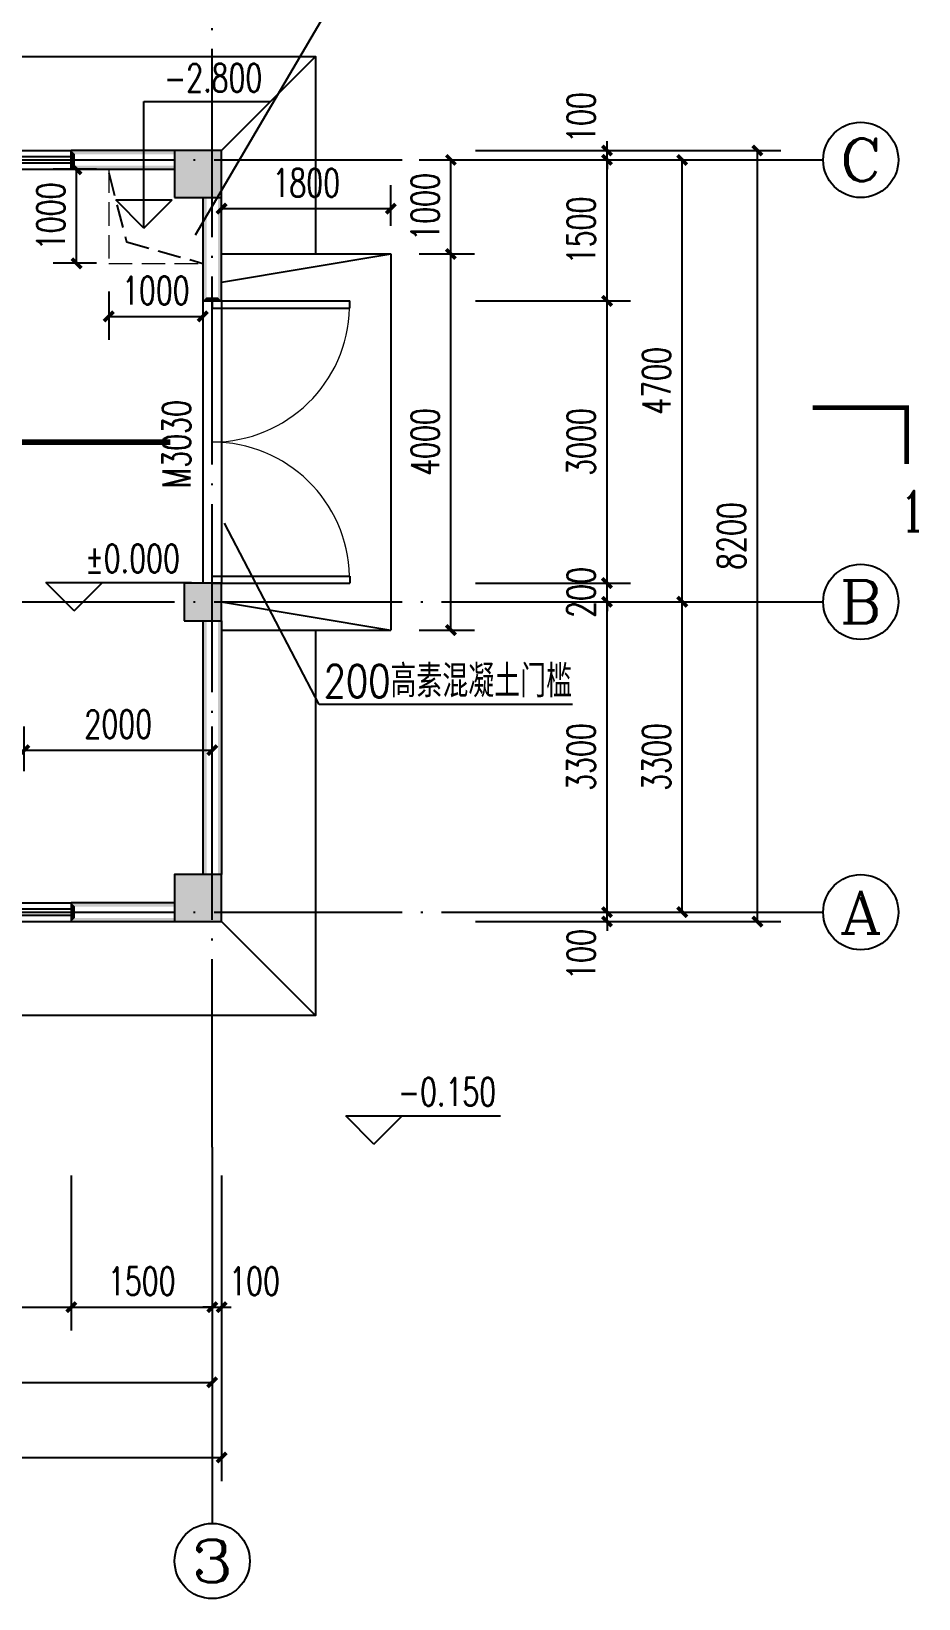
# Model space of a CAD drawing. Extents: x 5191187 to 5306989, y -468291 to -238224.
# Drawn here: x 5243652 to 5253093, y -389659 to -372992 of the extents above; entities that cross this region are included whole.
import ezdxf
from ezdxf.enums import TextEntityAlignment as Align

# ---------------------------------------------------------------- set-up
doc = ezdxf.new("R2010")
doc.units = 0
doc.header["$LTSCALE"] = 1000
doc.header["$MEASUREMENT"] = 0
doc.linetypes.add('DASH', pattern=[0.35, 0.25, -0.1])
doc.linetypes.add('DOTE', pattern=[2.42, 2, -0.2, 0.02, -0.2])
doc.layers.get('0').update_dxf_attribs({"linetype": 'CONTINUOUS'})
doc.layers.get('Defpoints').update_dxf_attribs({"linetype": 'CONTINUOUS'})
doc.layers.add('01粗实线', color=7, linetype='CONTINUOUS', lineweight=15)
for name, color, linetype in [('AXIS', 3, 'CONTINUOUS'), ('AXIS_TEXT', 7, 'CONTINUOUS'), ('COLUMN', 9, 'CONTINUOUS'), ('DIM_ELEV', 3, 'CONTINUOUS'), ('DIM_SYMB', 3, 'CONTINUOUS'), ('DOTE', 252, 'CONTINUOUS'), ('PUB_DIM', 3, 'CONTINUOUS'), ('PUB_HATCH', 8, 'CONTINUOUS'), ('PUB_TEXT', 7, 'CONTINUOUS'), ('PUB_WALL', 9, 'CONTINUOUS'), ('STAIR', 5, 'CONTINUOUS'), ('WALL', 2, 'CONTINUOUS'), ('WINDOW', 4, 'CONTINUOUS'), ('WINDOW_TEXT', 7, 'CONTINUOUS')]:
    doc.layers.add(name, color=color, linetype=linetype)
doc.styles.add('_HZTXT', font='txt.shx', dxfattribs={"width": 0.8, "bigfont": 'HZTXT.shx'})
doc.styles.add('_TCH_AXIS', font='COMPLEX', dxfattribs={"bigfont": 'GBCBIG'})
doc.styles.add('_TCH_DIM', font='SIMPLEX', dxfattribs={"bigfont": 'GBCBIG'})
doc.styles.add('_TCH_DIM_T3', font='SIMPLEX', dxfattribs={"width": 0.705882, "bigfont": 'GBCBIG'})
doc.styles.add('_TCH_LABEL', font='COMPLEX', dxfattribs={"bigfont": 'GBCBIG'})
doc.styles.add('_TCH_WINDOW', font='SIMPLEX', dxfattribs={"height": 3.5, "bigfont": 'GBCBIG'})
doc.styles.add('COMPLEX', font='COMPLEX')
doc.dimstyles.new('_TCH_ARCH&&100', dxfattribs={"dimtxt": 297.5, "dimasz": 100, "dimexe": 250, "dimexo": 300, "dimgap": 126.25, "dimtad": 1, "dimdec": 0, "dimzin": 0, "dimdsep": 46, "dimtxsty": '_TCH_DIM_T3', "dimblk": 'ARCHTICK', "dimcen": 0.09, "dimclrt": 7, "dimazin": 2, "dimtfac": 1, "dimtdec": 0, "dimtix": 1, "dimtmove": 2, "dimatfit": 3, "dimfxl": 0, "dimtolj": 1, "dimtzin": 0, "dimarcsym": 0})

# ---------------------------------------------------------------- blocks, each defined once
blk = doc.blocks.new('_FZH')
blk.add_lwpolyline([(-0.5, -0.5), (0.5, -0.5), (0.5, 0.5), (-0.5, 0.5)], close=True)
at = {"layer": 'PUB_HATCH'}
blk.add_solid([(-0.5, -0.5), (0.5, -0.5), (-0.5, 0.5), (0.5, 0.5)], dxfattribs=at)
blk = doc.blocks.new('_ArchTick')
at = {"color": 0, "linetype": 'ByBlock', "const_width": 0.4}
blk.add_lwpolyline([(-0.5, -0.5), (0.5, 0.5)], dxfattribs=at)
blk = doc.blocks.new('*D33')
at = {"layer": 'Defpoints', "color": 0}
for p in [(5244477, -375459), (5245477, -375459), (5245477, -376024)]:
    blk.add_point(p, dxfattribs=at)
at = {"layer": 'PUB_DIM', "color": 0, "lineweight": -2}
for p, q in [((5244477, -375759), (5244477, -376274)), ((5245477, -375759), (5245477, -376274)), ((5244477, -376024), (5245477, -376024))]:
    blk.add_line(p, q, dxfattribs=at)
at = {"layer": 'PUB_DIM', "color": 0, "lineweight": -2, "xscale": 100, "yscale": 100, "zscale": 100, "rotation": 180}
blk.add_blockref('_ArchTick', (5244477, -376024), dxfattribs=at)
at = {"layer": 'PUB_DIM', "color": 0, "lineweight": -2, "xscale": 100, "yscale": 100, "zscale": 100}
blk.add_blockref('_ArchTick', (5245477, -376024), dxfattribs=at)
at = {"layer": 'PUB_DIM', "color": 7, "insert": (5244977, -375749), "char_height": 297.5, "attachment_point": 5, "style": '_TCH_DIM_T3'}
blk.add_mtext('\\A1;1000', dxfattribs=at)
blk = doc.blocks.new('*D34')
at = {"layer": 'Defpoints', "color": 0}
for p in [(5244134, -374459), (5244644, -374459), (5244644, -375459)]:
    blk.add_point(p, dxfattribs=at)
at = {"layer": 'PUB_DIM', "color": 0, "lineweight": -2}
for p, q in [((5244344, -374459), (5243884, -374459)), ((5244134, -375459), (5244134, -374459)), ((5244344, -375459), (5243884, -375459))]:
    blk.add_line(p, q, dxfattribs=at)
at = {"layer": 'PUB_DIM', "color": 0, "lineweight": -2, "xscale": 100, "yscale": 100, "zscale": 100}
for p, rotation in [((5244134, -374459), 90), ((5244134, -375459), 270)]:
    blk.add_blockref('_ArchTick', p, dxfattribs=dict(at, rotation=rotation))
at = {"layer": 'PUB_DIM', "color": 7, "insert": (5243859, -374959), "char_height": 297.5, "attachment_point": 5, "rotation": 90, "style": '_TCH_DIM_T3'}
blk.add_mtext('\\A1;1000', dxfattribs=at)
blk = doc.blocks.new('*D39')
at = {"layer": 'Defpoints', "color": 0}
for p in [(5245577, -380636), (5243577, -381159), (5245577, -381159)]:
    blk.add_point(p, dxfattribs=at)
at = {"layer": 'PUB_DIM', "color": 0, "lineweight": -2}
for p, q in [((5243577, -380859), (5243577, -380386)), ((5245577, -380859), (5245577, -380386)), ((5243577, -380636), (5245577, -380636))]:
    blk.add_line(p, q, dxfattribs=at)
at = {"layer": 'PUB_DIM', "color": 0, "lineweight": -2, "xscale": 100, "yscale": 100, "zscale": 100, "rotation": 180}
blk.add_blockref('_ArchTick', (5243577, -380636), dxfattribs=at)
at = {"layer": 'PUB_DIM', "color": 0, "lineweight": -2, "xscale": 100, "yscale": 100, "zscale": 100}
blk.add_blockref('_ArchTick', (5245577, -380636), dxfattribs=at)
at = {"layer": 'PUB_DIM', "color": 7, "insert": (5244577, -380361), "char_height": 297.5, "attachment_point": 5, "style": '_TCH_DIM_T3'}
blk.add_mtext('\\A1;2000', dxfattribs=at)
blk = doc.blocks.new('*D68')
at = {"layer": 'Defpoints', "color": 0}
for p in [(5247477, -374877), (5245677, -375359), (5247477, -375359)]:
    blk.add_point(p, dxfattribs=at)
at = {"layer": 'PUB_DIM', "color": 0, "lineweight": -2}
for p, q in [((5245677, -375059), (5245677, -374627)), ((5247477, -375059), (5247477, -374627)), ((5245677, -374877), (5247477, -374877))]:
    blk.add_line(p, q, dxfattribs=at)
at = {"layer": 'PUB_DIM', "color": 0, "lineweight": -2, "xscale": 100, "yscale": 100, "zscale": 100, "rotation": 180}
blk.add_blockref('_ArchTick', (5245677, -374877), dxfattribs=at)
at = {"layer": 'PUB_DIM', "color": 0, "lineweight": -2, "xscale": 100, "yscale": 100, "zscale": 100}
blk.add_blockref('_ArchTick', (5247477, -374877), dxfattribs=at)
at = {"layer": 'PUB_DIM', "color": 7, "insert": (5246577, -374602), "char_height": 297.5, "attachment_point": 5, "style": '_TCH_DIM_T3'}
blk.add_mtext('\\A1;1800', dxfattribs=at)
blk = doc.blocks.new('*D69')
at = {"layer": 'Defpoints', "color": 0}
for p in [(5247477, -375359), (5248116, -375359), (5247477, -379359)]:
    blk.add_point(p, dxfattribs=at)
at = {"layer": 'PUB_DIM', "color": 0, "lineweight": -2}
for p, q in [((5247777, -375359), (5248366, -375359)), ((5248116, -379359), (5248116, -375359)), ((5247777, -379359), (5248366, -379359))]:
    blk.add_line(p, q, dxfattribs=at)
at = {"layer": 'PUB_DIM', "color": 0, "lineweight": -2, "xscale": 100, "yscale": 100, "zscale": 100}
for p, rotation in [((5248116, -375359), 90), ((5248116, -379359), 270)]:
    blk.add_blockref('_ArchTick', p, dxfattribs=dict(at, rotation=rotation))
at = {"layer": 'PUB_DIM', "color": 7, "insert": (5247841, -377359), "char_height": 297.5, "attachment_point": 5, "rotation": 90, "style": '_TCH_DIM_T3'}
blk.add_mtext('\\A1;4000', dxfattribs=at)
blk = doc.blocks.new('*D70')
at = {"layer": 'Defpoints', "color": 0}
for p in [(5247477, -374359), (5248116, -374359), (5247477, -375359)]:
    blk.add_point(p, dxfattribs=at)
at = {"layer": 'PUB_DIM', "color": 0, "lineweight": -2}
for p, q in [((5247777, -374359), (5248366, -374359)), ((5248116, -375359), (5248116, -374359)), ((5247777, -375359), (5248366, -375359))]:
    blk.add_line(p, q, dxfattribs=at)
at = {"layer": 'PUB_DIM', "color": 0, "lineweight": -2, "xscale": 100, "yscale": 100, "zscale": 100}
for p, rotation in [((5248116, -374359), 90), ((5248116, -375359), 270)]:
    blk.add_blockref('_ArchTick', p, dxfattribs=dict(at, rotation=rotation))
at = {"layer": 'PUB_DIM', "color": 7, "insert": (5247841, -374859), "char_height": 297.5, "attachment_point": 5, "rotation": 90, "style": '_TCH_DIM_T3'}
blk.add_mtext('\\A1;1000', dxfattribs=at)
blk = doc.blocks.new('*D71')
at = {"layer": 'Defpoints', "color": 0}
for p in [(5248077, -374259), (5249777, -374259), (5248077, -374359)]:
    blk.add_point(p, dxfattribs=at)
at = {"layer": 'PUB_DIM', "color": 0, "lineweight": -2}
for p, q in [((5249777, -374259), (5249777, -374159)), ((5248377, -374259), (5250027, -374259)), ((5249777, -374359), (5249777, -374259)), ((5248377, -374359), (5250027, -374359)), ((5249777, -374359), (5249777, -374459))]:
    blk.add_line(p, q, dxfattribs=at)
at = {"layer": 'PUB_DIM', "color": 0, "lineweight": -2, "xscale": 100, "yscale": 100, "zscale": 100}
for p, rotation in [((5249777, -374259), 270), ((5249777, -374359), 90)]:
    blk.add_blockref('_ArchTick', p, dxfattribs=dict(at, rotation=rotation))
at = {"layer": 'PUB_DIM', "color": 7, "insert": (5249502, -373909), "char_height": 297.5, "attachment_point": 5, "rotation": 90, "style": '_TCH_DIM_T3'}
blk.add_mtext('\\A1;100', dxfattribs=at)
blk = doc.blocks.new('*D72')
at = {"layer": 'Defpoints', "color": 0}
for p in [(5248077, -374359), (5249777, -374359), (5248077, -375859)]:
    blk.add_point(p, dxfattribs=at)
at = {"layer": 'PUB_DIM', "color": 0, "lineweight": -2}
for p, q in [((5248377, -374359), (5250027, -374359)), ((5249777, -375859), (5249777, -374359)), ((5248377, -375859), (5250027, -375859))]:
    blk.add_line(p, q, dxfattribs=at)
at = {"layer": 'PUB_DIM', "color": 0, "lineweight": -2, "xscale": 100, "yscale": 100, "zscale": 100}
for p, rotation in [((5249777, -374359), 90), ((5249777, -375859), 270)]:
    blk.add_blockref('_ArchTick', p, dxfattribs=dict(at, rotation=rotation))
at = {"layer": 'PUB_DIM', "color": 7, "insert": (5249502, -375109), "char_height": 297.5, "attachment_point": 5, "rotation": 90, "style": '_TCH_DIM_T3'}
blk.add_mtext('\\A1;1500', dxfattribs=at)
blk = doc.blocks.new('*D73')
at = {"layer": 'Defpoints', "color": 0}
for p in [(5248077, -375859), (5249777, -375859), (5248077, -378859)]:
    blk.add_point(p, dxfattribs=at)
at = {"layer": 'PUB_DIM', "color": 0, "lineweight": -2}
for p, q in [((5248377, -375859), (5250027, -375859)), ((5249777, -378859), (5249777, -375859)), ((5248377, -378859), (5250027, -378859))]:
    blk.add_line(p, q, dxfattribs=at)
at = {"layer": 'PUB_DIM', "color": 0, "lineweight": -2, "xscale": 100, "yscale": 100, "zscale": 100}
for p, rotation in [((5249777, -375859), 90), ((5249777, -378859), 270)]:
    blk.add_blockref('_ArchTick', p, dxfattribs=dict(at, rotation=rotation))
at = {"layer": 'PUB_DIM', "color": 7, "insert": (5249502, -377359), "char_height": 297.5, "attachment_point": 5, "rotation": 90, "style": '_TCH_DIM_T3'}
blk.add_mtext('\\A1;3000', dxfattribs=at)
blk = doc.blocks.new('*D74')
at = {"layer": 'Defpoints', "color": 0}
for p in [(5248077, -378859), (5249777, -378859), (5248077, -379059)]:
    blk.add_point(p, dxfattribs=at)
at = {"layer": 'PUB_DIM', "color": 0, "lineweight": -2}
for p, q in [((5249777, -378859), (5249777, -378759)), ((5248377, -378859), (5250027, -378859)), ((5249777, -379059), (5249777, -378859)), ((5248377, -379059), (5250027, -379059)), ((5249777, -379059), (5249777, -379159))]:
    blk.add_line(p, q, dxfattribs=at)
at = {"layer": 'PUB_DIM', "color": 0, "lineweight": -2, "xscale": 100, "yscale": 100, "zscale": 100}
for p, rotation in [((5249777, -378859), 270), ((5249777, -379059), 90)]:
    blk.add_blockref('_ArchTick', p, dxfattribs=dict(at, rotation=rotation))
at = {"layer": 'PUB_DIM', "color": 7, "insert": (5249502, -378959), "char_height": 297.5, "attachment_point": 5, "rotation": 90, "style": '_TCH_DIM_T3'}
blk.add_mtext('\\A1;200', dxfattribs=at)
blk = doc.blocks.new('*D75')
at = {"layer": 'Defpoints', "color": 0}
for p in [(5248077, -379059), (5249777, -379059), (5248077, -382359)]:
    blk.add_point(p, dxfattribs=at)
at = {"layer": 'PUB_DIM', "color": 0, "lineweight": -2}
for p, q in [((5248377, -379059), (5250027, -379059)), ((5249777, -382359), (5249777, -379059)), ((5248377, -382359), (5250027, -382359))]:
    blk.add_line(p, q, dxfattribs=at)
at = {"layer": 'PUB_DIM', "color": 0, "lineweight": -2, "xscale": 100, "yscale": 100, "zscale": 100}
for p, rotation in [((5249777, -379059), 90), ((5249777, -382359), 270)]:
    blk.add_blockref('_ArchTick', p, dxfattribs=dict(at, rotation=rotation))
at = {"layer": 'PUB_DIM', "color": 7, "insert": (5249502, -380709), "char_height": 297.5, "attachment_point": 5, "rotation": 90, "style": '_TCH_DIM_T3'}
blk.add_mtext('\\A1;3300', dxfattribs=at)
blk = doc.blocks.new('*D76')
at = {"layer": 'Defpoints', "color": 0}
for p in [(5248077, -382359), (5248077, -382459), (5249777, -382359)]:
    blk.add_point(p, dxfattribs=at)
at = {"layer": 'PUB_DIM', "color": 0, "lineweight": -2}
for p, q in [((5249777, -382359), (5249777, -382259)), ((5248377, -382359), (5250027, -382359)), ((5248377, -382459), (5250027, -382459)), ((5249777, -382459), (5249777, -382359)), ((5249777, -382459), (5249777, -382559))]:
    blk.add_line(p, q, dxfattribs=at)
at = {"layer": 'PUB_DIM', "color": 0, "lineweight": -2, "xscale": 100, "yscale": 100, "zscale": 100}
for p, rotation in [((5249777, -382359), 270), ((5249777, -382459), 90)]:
    blk.add_blockref('_ArchTick', p, dxfattribs=dict(at, rotation=rotation))
at = {"layer": 'PUB_DIM', "color": 7, "insert": (5249502, -382809), "char_height": 297.5, "attachment_point": 5, "rotation": 90, "style": '_TCH_DIM_T3'}
blk.add_mtext('\\A1;100', dxfattribs=at)
blk = doc.blocks.new('*D82')
at = {"layer": 'Defpoints', "color": 0}
for p in [(5241077, -384859), (5244077, -384859), (5244077, -386559)]:
    blk.add_point(p, dxfattribs=at)
at = {"layer": 'PUB_DIM', "color": 0, "lineweight": -2}
for p, q in [((5241077, -385159), (5241077, -386809)), ((5244077, -385159), (5244077, -386809)), ((5241077, -386559), (5244077, -386559))]:
    blk.add_line(p, q, dxfattribs=at)
at = {"layer": 'PUB_DIM', "color": 0, "lineweight": -2, "xscale": 100, "yscale": 100, "zscale": 100, "rotation": 180}
blk.add_blockref('_ArchTick', (5241077, -386559), dxfattribs=at)
at = {"layer": 'PUB_DIM', "color": 0, "lineweight": -2, "xscale": 100, "yscale": 100, "zscale": 100}
blk.add_blockref('_ArchTick', (5244077, -386559), dxfattribs=at)
at = {"layer": 'PUB_DIM', "color": 7, "insert": (5242577, -386284), "char_height": 297.5, "attachment_point": 5, "style": '_TCH_DIM_T3'}
blk.add_mtext('\\A1;3000', dxfattribs=at)
blk = doc.blocks.new('*D83')
at = {"layer": 'Defpoints', "color": 0}
for p in [(5244077, -384859), (5245577, -384859), (5245577, -386559)]:
    blk.add_point(p, dxfattribs=at)
at = {"layer": 'PUB_DIM', "color": 0, "lineweight": -2}
for p, q in [((5244077, -385159), (5244077, -386809)), ((5245577, -385159), (5245577, -386809)), ((5244077, -386559), (5245577, -386559))]:
    blk.add_line(p, q, dxfattribs=at)
at = {"layer": 'PUB_DIM', "color": 0, "lineweight": -2, "xscale": 100, "yscale": 100, "zscale": 100, "rotation": 180}
blk.add_blockref('_ArchTick', (5244077, -386559), dxfattribs=at)
at = {"layer": 'PUB_DIM', "color": 0, "lineweight": -2, "xscale": 100, "yscale": 100, "zscale": 100}
blk.add_blockref('_ArchTick', (5245577, -386559), dxfattribs=at)
at = {"layer": 'PUB_DIM', "color": 7, "insert": (5244827, -386284), "char_height": 297.5, "attachment_point": 5, "style": '_TCH_DIM_T3'}
blk.add_mtext('\\A1;1500', dxfattribs=at)
blk = doc.blocks.new('*D84')
at = {"layer": 'Defpoints', "color": 0}
for p in [(5245577, -384859), (5245677, -384859), (5245677, -386559)]:
    blk.add_point(p, dxfattribs=at)
at = {"layer": 'PUB_DIM', "color": 0, "lineweight": -2}
for p, q in [((5245577, -385159), (5245577, -386809)), ((5245677, -385159), (5245677, -386809)), ((5245577, -386559), (5245477, -386559)), ((5245577, -386559), (5245677, -386559)), ((5245677, -386559), (5245777, -386559))]:
    blk.add_line(p, q, dxfattribs=at)
at = {"layer": 'PUB_DIM', "color": 0, "lineweight": -2, "xscale": 100, "yscale": 100, "zscale": 100}
blk.add_blockref('_ArchTick', (5245577, -386559), dxfattribs=at)
at = {"layer": 'PUB_DIM', "color": 0, "lineweight": -2, "xscale": 100, "yscale": 100, "zscale": 100, "rotation": 180}
blk.add_blockref('_ArchTick', (5245677, -386559), dxfattribs=at)
at = {"layer": 'PUB_DIM', "color": 7, "insert": (5246027, -386284), "char_height": 297.5, "attachment_point": 5, "style": '_TCH_DIM_T3'}
blk.add_mtext('\\A1;100', dxfattribs=at)
blk = doc.blocks.new('$TCHSYS$WIN2D')
for p, q in [((-0.5, 0.5), (0.5, 0.5)), ((-0.5, 0.5), (-0.5, -0.5)), ((0.5, 0.5), (0.5, -0.5)), ((0.5, 0.1667), (-0.5, 0.1667)), ((0.5, -0.1667), (-0.5, -0.1667)), ((-0.5, -0.5), (0.5, -0.5))]:
    blk.add_line(p, q)
blk = doc.blocks.new('$DorLib2D$00000002')
for p, q in [((-0.5, 0), (-0.5, 0.4875)), ((-0.475, 0.4875), (-0.5, 0.4875)), ((-0.475, 0), (-0.475, 0.4875)), ((0.475, 0), (0.475, 0.4875)), ((0.475, 0.4875), (0.5, 0.4875)), ((0.5, 0), (0.5, 0.4875)), ((-0.5, 0), (-0.475, 0)), ((0.5, 0), (0.475, 0))]:
    blk.add_line(p, q)
at = {"lineweight": 13}
for centre, start, end in [((-0.4875, 0), 0, 88.5307), ((0.4875, 0), 91.4693, 180)]:
    blk.add_arc(centre, 0.4875, start, end, dxfattribs=at)
blk = doc.blocks.new('*D216')
at = {"layer": 'AXIS', "color": 0, "lineweight": -2}
for p, q in [((5248377, -379059), (5250827, -379059)), ((5250577, -382359), (5250577, -379059)), ((5248377, -382359), (5250827, -382359))]:
    blk.add_line(p, q, dxfattribs=at)
at = {"layer": 'Defpoints', "color": 0}
for p in [(5248077, -379059), (5250577, -379059), (5248077, -382359)]:
    blk.add_point(p, dxfattribs=at)
at = {"layer": 'AXIS', "color": 0, "lineweight": -2, "xscale": 100, "yscale": 100, "zscale": 100}
for p, rotation in [((5250577, -379059), 90), ((5250577, -382359), 270)]:
    blk.add_blockref('_ArchTick', p, dxfattribs=dict(at, rotation=rotation))
at = {"layer": 'AXIS', "color": 7, "insert": (5250302, -380709), "char_height": 297.5, "attachment_point": 5, "rotation": 90, "style": '_TCH_DIM_T3'}
blk.add_mtext('\\A1;3300', dxfattribs=at)
blk = doc.blocks.new('*D217')
at = {"layer": 'AXIS', "color": 0, "lineweight": -2}
for p, q in [((5248377, -374359), (5250827, -374359)), ((5250577, -379059), (5250577, -374359)), ((5248377, -379059), (5250827, -379059))]:
    blk.add_line(p, q, dxfattribs=at)
at = {"layer": 'Defpoints', "color": 0}
for p in [(5248077, -374359), (5250577, -374359), (5248077, -379059)]:
    blk.add_point(p, dxfattribs=at)
at = {"layer": 'AXIS', "color": 0, "lineweight": -2, "xscale": 100, "yscale": 100, "zscale": 100}
for p, rotation in [((5250577, -374359), 90), ((5250577, -379059), 270)]:
    blk.add_blockref('_ArchTick', p, dxfattribs=dict(at, rotation=rotation))
at = {"layer": 'AXIS', "color": 7, "insert": (5250302, -376709), "char_height": 297.5, "attachment_point": 5, "rotation": 90, "style": '_TCH_DIM_T3'}
blk.add_mtext('\\A1;4700', dxfattribs=at)
blk = doc.blocks.new('*D218')
at = {"layer": 'AXIS', "color": 0, "lineweight": -2}
for p, q in [((5248377, -374259), (5251627, -374259)), ((5251377, -382459), (5251377, -374259)), ((5248377, -382459), (5251627, -382459))]:
    blk.add_line(p, q, dxfattribs=at)
at = {"layer": 'Defpoints', "color": 0}
for p in [(5248077, -374259), (5251377, -374259), (5248077, -382459)]:
    blk.add_point(p, dxfattribs=at)
at = {"layer": 'AXIS', "color": 0, "lineweight": -2, "xscale": 100, "yscale": 100, "zscale": 100}
for p, rotation in [((5251377, -374259), 90), ((5251377, -382459), 270)]:
    blk.add_blockref('_ArchTick', p, dxfattribs=dict(at, rotation=rotation))
at = {"layer": 'AXIS', "color": 7, "insert": (5251102, -378359), "char_height": 297.5, "attachment_point": 5, "rotation": 90, "style": '_TCH_DIM_T3'}
blk.add_mtext('\\A1;8200', dxfattribs=at)
blk = doc.blocks.new('_AXISO')
blk.add_circle((0, 0), 0.5)
at = {"layer": 'AXIS_TEXT', "style": 'COMPLEX', "width": 1.041667}
blk.add_attdef('A', text='', height=0.56, dxfattribs=at).set_placement((-0.25, -0.28), (0.25, -0.28), align=Align.FIT)
blk = doc.blocks.new('*D226')
at = {"layer": 'AXIS', "color": 0, "lineweight": -2}
for p, q in [((5239577, -385159), (5239577, -387609)), ((5245577, -385159), (5245577, -387609)), ((5239577, -387359), (5245577, -387359))]:
    blk.add_line(p, q, dxfattribs=at)
at = {"layer": 'Defpoints', "color": 0}
for p in [(5239577, -384859), (5245577, -384859), (5245577, -387359)]:
    blk.add_point(p, dxfattribs=at)
at = {"layer": 'AXIS', "color": 0, "lineweight": -2, "xscale": 100, "yscale": 100, "zscale": 100, "rotation": 180}
blk.add_blockref('_ArchTick', (5239577, -387359), dxfattribs=at)
at = {"layer": 'AXIS', "color": 0, "lineweight": -2, "xscale": 100, "yscale": 100, "zscale": 100}
blk.add_blockref('_ArchTick', (5245577, -387359), dxfattribs=at)
at = {"layer": 'AXIS', "color": 7, "insert": (5242577, -387084), "char_height": 297.5, "attachment_point": 5, "style": '_TCH_DIM_T3'}
blk.add_mtext('\\A1;6000', dxfattribs=at)
blk = doc.blocks.new('*D227')
at = {"layer": 'AXIS', "color": 0, "lineweight": -2}
for p, q in [((5233477, -385159), (5233477, -388409)), ((5245677, -385159), (5245677, -388409)), ((5233477, -388159), (5245677, -388159))]:
    blk.add_line(p, q, dxfattribs=at)
at = {"layer": 'Defpoints', "color": 0}
for p in [(5233477, -384859), (5245677, -384859), (5245677, -388159)]:
    blk.add_point(p, dxfattribs=at)
at = {"layer": 'AXIS', "color": 0, "lineweight": -2, "xscale": 100, "yscale": 100, "zscale": 100, "rotation": 180}
blk.add_blockref('_ArchTick', (5233477, -388159), dxfattribs=at)
at = {"layer": 'AXIS', "color": 0, "lineweight": -2, "xscale": 100, "yscale": 100, "zscale": 100}
blk.add_blockref('_ArchTick', (5245677, -388159), dxfattribs=at)
at = {"layer": 'AXIS', "color": 7, "insert": (5239577, -387884), "char_height": 297.5, "attachment_point": 5, "style": '_TCH_DIM_T3'}
blk.add_mtext('\\A1;12200', dxfattribs=at)

msp = doc.modelspace()

# ---------------------------------------------------------------- hatches: boundary and pattern name
at = {"layer": 'PUB_WALL'}
for points in [[(5245176.8, -374299.3), (5245176.8, -374259.3), (5244076.8, -374259.3), (5244116.8, -374299.3)], [(5244076.8, -374259.3), (5244076.8, -374459.3), (5244116.8, -374419.3), (5244116.8, -374299.3)], [(5245676.8, -374259.3), (5245176.8, -374259.3), (5245216.8, -374299.3), (5245636.8, -374299.3)], [(5245176.8, -374259.3), (5245176.8, -374759.3), (5245216.8, -374719.3), (5245216.8, -374299.3)], [(5245676.8, -374759.3), (5245676.8, -374259.3), (5245636.8, -374299.3), (5245636.8, -374719.3)], [(5245176.8, -374459.3), (5245176.8, -374419.3), (5244116.8, -374419.3), (5244076.8, -374459.3)], [(5245176.8, -374759.3), (5245676.8, -374759.3), (5245636.8, -374719.3), (5245216.8, -374719.3)], [(5245516.8, -374759.3), (5245476.8, -374759.3), (5245476.8, -375859.3), (5245516.8, -375819.3)], [(5245676.8, -374759.3), (5245636.8, -374759.3), (5245636.8, -375819.3), (5245676.8, -375859.3)], [(5245476.8, -375859.3), (5245676.8, -375859.3), (5245636.8, -375819.3), (5245516.8, -375819.3)], [(5245676.8, -378859.3), (5245276.8, -378859.3), (5245316.8, -378899.3), (5245636.8, -378899.3)], [(5245276.8, -378859.3), (5245276.8, -379259.3), (5245316.8, -379219.3), (5245316.8, -378899.3)], [(5245676.8, -379259.3), (5245676.8, -378859.3), (5245636.8, -378899.3), (5245636.8, -379219.3)], [(5245276.8, -379259.3), (5245676.8, -379259.3), (5245636.8, -379219.3), (5245316.8, -379219.3)], [(5245476.8, -381959.3), (5245516.8, -381959.3), (5245516.8, -379259.3), (5245476.8, -379259.3)], [(5245636.8, -381959.3), (5245676.8, -381959.3), (5245676.8, -379259.3), (5245636.8, -379259.3)], [(5245676.8, -381959.3), (5245176.8, -381959.3), (5245216.8, -381999.3), (5245636.8, -381999.3)], [(5245176.8, -381959.3), (5245176.8, -382459.3), (5245216.8, -382419.3), (5245216.8, -381999.3)], [(5245676.8, -382459.3), (5245676.8, -381959.3), (5245636.8, -381999.3), (5245636.8, -382419.3)], [(5245176.8, -382299.3), (5245176.8, -382259.3), (5244076.8, -382259.3), (5244116.8, -382299.3)], [(5244076.8, -382259.3), (5244076.8, -382459.3), (5244116.8, -382419.3), (5244116.8, -382299.3)], [(5245176.8, -382459.3), (5245176.8, -382419.3), (5244116.8, -382419.3), (5244076.8, -382459.3)], [(5245176.8, -382459.3), (5245676.8, -382459.3), (5245636.8, -382419.3), (5245216.8, -382419.3)]]:
    msp.add_hatch(color=0, dxfattribs=at).paths.add_polyline_path(points)

# ---------------------------------------------------------------- linework, layer by layer
at = {"linetype": 'DASH', "lineweight": -2}
for p, q in [((5244476.8, -374496.8), (5244663.3, -375229.7)), ((5244663.3, -375229.7), (5245476.8, -375459.3))]:
    msp.add_line(p, q, dxfattribs=at)
at = {"layer": '01粗实线', "linetype": 'DASH'}
for p, q in [((5244476.8, -374459.3), (5244476.8, -375459.3)), ((5244476.8, -375459.3), (5245476.8, -375459.3))]:
    msp.add_line(p, q, dxfattribs=at)
at = {"layer": 'AXIS', "color": 0}
for p, q in [((5248076.8, -374359.3), (5252076.8, -374359.3)), ((5248076.8, -379059.3), (5252076.8, -379059.3)), ((5248076.8, -382359.3), (5252076.8, -382359.3)), ((5245576.8, -384859.3), (5245576.8, -388859.3))]:
    msp.add_line(p, q, dxfattribs=at)
at = {"layer": 'DIM_ELEV'}
for p, q in [((5244850.5, -375084.7), (5244850.5, -373738.7)), ((5244850.5, -373738.7), (5246196, -373738.7)), ((5244850.5, -375084.7), (5244550.5, -374784.7)), ((5244550.5, -374784.7), (5245150.5, -374784.7)), ((5244850.5, -375084.7), (5245150.5, -374784.7)), ((5244107.9, -379153.1), (5243807.9, -378853.1)), ((5243807.9, -378853.1), (5245355.2, -378853.1)), ((5244107.9, -379153.1), (5244407.9, -378853.1)), ((5247297.9, -384824.4), (5246997.9, -384524.4)), ((5246997.9, -384524.4), (5248643.4, -384524.4)), ((5247297.9, -384824.4), (5247597.9, -384524.4))]:
    msp.add_line(p, q, dxfattribs=at)
at = {"layer": 'DIM_SYMB', "color": 0, "const_width": 50}
msp.add_lwpolyline([(5251964.2, -376993.3), (5252964.2, -376993.3), (5252964.2, -377593.3)], dxfattribs=at)
at = {"layer": 'DOTE', "linetype": 'DOTE'}
for p, q in [((5245576.8, -384859.3), (5245576.8, -371859.3)), ((5231076.8, -374359.3), (5248076.8, -374359.3)), ((5231076.8, -379059.3), (5248076.8, -379059.3)), ((5231076.8, -382359.3), (5248076.8, -382359.3))]:
    msp.add_line(p, q, dxfattribs=at)
at = {"layer": 'DOTE', "linetype": 'DASH', "lineweight": -3, "ltscale": 5, "const_width": 60}
msp.add_lwpolyline([(5245129.6, -377359.3), (5233676.8, -377359.3)], dxfattribs=at)
at = {"layer": 'PUB_DIM'}
for p, q in [((5247120.1, -372224.7), (5245395.3, -375159.3)), ((5246713, -380149.8), (5245706.9, -378223.2)), ((5249410.7, -380149.8), (5246713, -380149.8))]:
    msp.add_line(p, q, dxfattribs=at)
at = {"layer": 'STAIR'}
for p, q in [((5246676.8, -373259.3), (5245676.8, -374259.3)), ((5245676.8, -375659.3), (5247476.8, -375359.3)), ((5245676.8, -375359.3), (5247476.8, -375359.3)), ((5247476.8, -375359.3), (5247476.8, -379359.3)), ((5245676.8, -379059.3), (5247476.8, -379359.3)), ((5245676.8, -379359.3), (5247476.8, -379359.3)), ((5246676.8, -383459.3), (5245676.8, -382459.3))]:
    msp.add_line(p, q, dxfattribs=at)
msp.add_lwpolyline([(5246676.8, -379359.3), (5246676.8, -383459.3), (5232476.8, -383459.3), (5232476.8, -373259.3), (5246676.8, -373259.3), (5246676.8, -375359.3)], dxfattribs=at)
at = {"layer": 'WALL', "color": 0}
for p, q in [((5245176.8, -374259.3), (5244076.8, -374259.3)), ((5244076.8, -374259.3), (5244076.8, -374459.3)), ((5244076.8, -374459.3), (5245176.8, -374459.3)), ((5245476.8, -374759.3), (5245476.8, -375859.3)), ((5245676.8, -375859.3), (5245676.8, -374759.3)), ((5245476.8, -375859.3), (5245676.8, -375859.3)), ((5245476.8, -379259.3), (5245476.8, -381959.3)), ((5245676.8, -379259.3), (5245676.8, -381959.3)), ((5245176.8, -382259.3), (5244076.8, -382259.3)), ((5244076.8, -382259.3), (5244076.8, -382459.3)), ((5244076.8, -382459.3), (5245176.8, -382459.3))]:
    msp.add_line(p, q, dxfattribs=at)
at = {"layer": 'WINDOW', "color": 0}
for p, q in [((5245476.8, -375859.3), (5245476.8, -378859.3)), ((5245676.8, -375859.3), (5245676.8, -378859.3))]:
    msp.add_line(p, q, dxfattribs=at)

# ---------------------------------------------------------------- block references
at = {"layer": 'AXIS', "color": 0}
ref = msp.add_blockref('_AXISO', (5252476.8, -374359.3), dxfattribs=dict(at, xscale=800, yscale=800, zscale=800))
ref.add_attrib('A', 'C', dxfattribs={"layer": 'AXIS_TEXT', "color": 0, "height": 452.5, "style": '_TCH_AXIS', "width": 1.4}).set_placement((5252250.5, -374585.6), (5252703, -374585.6), align=Align.FIT)
ref = msp.add_blockref('_AXISO', (5252476.8, -379059.3), dxfattribs=dict(at, xscale=800, yscale=800, zscale=800))
ref.add_attrib('A', 'B', dxfattribs={"layer": 'AXIS_TEXT', "color": 0, "height": 452.5, "style": '_TCH_AXIS', "width": 1.235294}).set_placement((5252250.5, -379285.6), (5252703, -379285.6), align=Align.FIT)
ref = msp.add_blockref('_AXISO', (5252476.8, -382359.3), dxfattribs=dict(at, xscale=800, yscale=800, zscale=800))
ref.add_attrib('A', 'A', dxfattribs={"layer": 'AXIS_TEXT', "color": 0, "height": 452.5, "style": '_TCH_AXIS', "width": 1.166667}).set_placement((5252250.5, -382585.6), (5252703, -382585.6), align=Align.FIT)
ref = msp.add_blockref('_AXISO', (5245576.8, -389259.3), dxfattribs=dict(at, xscale=800, yscale=800, zscale=800))
ref.add_attrib('A', '3', dxfattribs={"layer": 'AXIS_TEXT', "color": 0, "height": 452.5, "style": '_TCH_AXIS', "width": 1.5}).set_placement((5245350.5, -389485.6), (5245803, -389485.6), align=Align.FIT)
at = {"layer": 'COLUMN', "color": 0}
for p, xscale, yscale, zscale in [((5245426.8, -374509.3), 500, 500, 500), ((5245476.8, -379059.3), 400, 400, 400), ((5245426.8, -382209.3), 500, 500, 500)]:
    msp.add_blockref('_FZH', p, dxfattribs=dict(at, xscale=xscale, yscale=yscale, zscale=zscale))
at = {"layer": 'WINDOW', "color": 0}
ref = msp.add_blockref('$TCHSYS$WIN2D', (5242576.8, -374359.3), dxfattribs=dict(at, xscale=3000, yscale=-200, zscale=3000))
ref.add_attrib('A', 'XFC3016', (5241936.8, -374133.1), dxfattribs={"layer": 'WINDOW_TEXT', "color": 0, "height": 297.5, "style": '_TCH_WINDOW', "width": 0.705882})
ref = msp.add_blockref('$DorLib2D$00000002', (5245576.8, -377359.3), dxfattribs=dict(at, xscale=3000, yscale=3000, zscale=3000, rotation=269.999999999978))
ref.add_attrib('A', 'M3030', (5245345.6, -377849.3), dxfattribs={"layer": 'WINDOW_TEXT', "color": 0, "height": 297.5, "rotation": 90, "style": '_TCH_WINDOW', "width": 0.705882})
ref = msp.add_blockref('$TCHSYS$WIN2D', (5242576.8, -382359.3), dxfattribs=dict(at, xscale=3000, yscale=200, zscale=3000))
ref.add_attrib('A', 'XFC3016', (5241936.8, -382883.1), dxfattribs={"layer": 'WINDOW_TEXT', "color": 0, "height": 297.5, "style": '_TCH_WINDOW', "width": 0.705882})

# ---------------------------------------------------------------- texts
at = {"layer": 'PUB_DIM', "style": '_HZTXT', "width": 0.8}
msp.add_text('200高素混凝土门槛', height=344.83, dxfattribs=at).set_placement((5246763.6, -380074.4))
at = {"layer": 'PUB_TEXT', "style": '_TCH_DIM', "width": 0.705882}
for s, p in [('-2.800', (5245066, -373633.7)), ('%%P0.000', (5244225.2, -378748.1)), ('-0.150', (5247553.4, -384419.4))]:
    msp.add_text(s, height=297.5, dxfattribs=at).set_placement(p)
at = {"layer": 'PUB_TEXT', "color": 0, "style": '_TCH_LABEL', "width": 0.705882}
msp.add_text('1', height=425, dxfattribs=at).set_placement((5252899.9, -378305.8))

# ---------------------------------------------------------------- dimensions: what is measured, and where the dimension line sits
at = {"layer": 'AXIS', "color": 0}
for p1, p2, distance, picture, middle in [((5248076.8, -382459.3), (5248076.8, -374259.3), -3300, '*D218', (5251101.8, -378359.3)), ((5248076.8, -379059.3), (5248076.8, -374359.3), -2500, '*D217', (5250301.8, -376709.3)), ((5248076.8, -382359.3), (5248076.8, -379059.3), -2500, '*D216', (5250301.8, -380709.3)), ((5233476.8, -384859.3), (5245676.8, -384859.3), -3300, '*D227', (5239576.8, -387884.3)), ((5239576.8, -384859.3), (5245576.8, -384859.3), -2500, '*D226', (5242576.8, -387084.3))]:
    dim = msp.add_aligned_dim(p1=p1, p2=p2, distance=distance, dimstyle='_TCH_ARCH&&100', dxfattribs=at)
    dim.commit()
    dim.dimension.update_dxf_attribs({"geometry": picture, "text_midpoint": middle})
at = {"layer": 'PUB_DIM', "color": 0}
for base, p1, p2, angle, picture, middle in [((5249776.8, -374259.3), (5248076.8, -374359.3), (5248076.8, -374259.3), 90, '*D71', (5249501.8, -373909.3)), ((5249776.8, -382359.3), (5248076.8, -382459.3), (5248076.8, -382359.3), 90, '*D76', (5249501.8, -382809.3)), ((5245676.8, -386559.3), (5245576.8, -384859.3), (5245676.8, -384859.3), 0, '*D84', (5246026.8, -386284.3))]:
    dim = msp.add_linear_dim(base=base, p1=p1, p2=p2, angle=angle, dimstyle='_TCH_ARCH&&100', dxfattribs=at)
    dim.commit()
    dim.dimension.update_dxf_attribs({"geometry": picture, "text_midpoint": middle, "dimtype": 129})
for p1, p2, distance, picture, middle in [((5247476.8, -375359.3), (5247476.8, -374359.3), -639.5, '*D70', (5247841.3, -374859.3)), ((5248076.8, -375859.3), (5248076.8, -374359.3), -1700, '*D72', (5249501.8, -375109.3)), ((5244644.2, -375459.3), (5244644.2, -374459.3), 510.4, '*D34', (5243858.8, -374959.3)), ((5245676.8, -375359.3), (5247476.8, -375359.3), 482.7, '*D68', (5246576.8, -374601.6)), ((5247476.8, -379359.3), (5247476.8, -375359.3), -639.5, '*D69', (5247841.3, -377359.3)), ((5244476.8, -375459.3), (5245476.8, -375459.3), -564.4, '*D33', (5244976.8, -375748.7)), ((5248076.8, -378859.3), (5248076.8, -375859.3), -1700, '*D73', (5249501.8, -377359.3)), ((5248076.8, -379059.3), (5248076.8, -378859.3), -1700, '*D74', (5249501.8, -378959.3)), ((5248076.8, -382359.3), (5248076.8, -379059.3), -1700, '*D75', (5249501.8, -380709.3)), ((5243576.8, -381159.3), (5245576.8, -381159.3), 523.6, '*D39', (5244576.8, -380360.8)), ((5241076.8, -384859.3), (5244076.8, -384859.3), -1700, '*D82', (5242576.8, -386284.3)), ((5244076.8, -384859.3), (5245576.8, -384859.3), -1700, '*D83', (5244826.8, -386284.3))]:
    dim = msp.add_aligned_dim(p1=p1, p2=p2, distance=distance, dimstyle='_TCH_ARCH&&100', dxfattribs=at)
    dim.commit()
    dim.dimension.update_dxf_attribs({"geometry": picture, "text_midpoint": middle})

doc.saveas('drawing.dxf')
